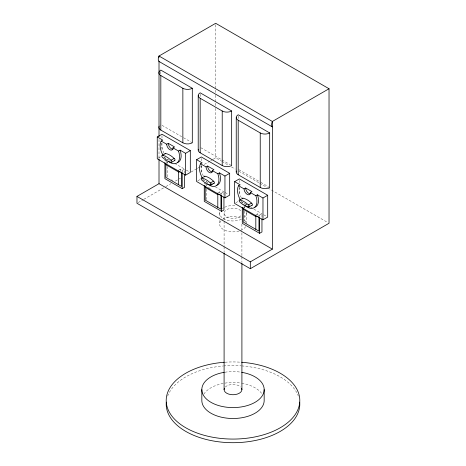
<?xml version="1.0" encoding="UTF-8"?>
<svg xmlns="http://www.w3.org/2000/svg" width="466" height="466" viewBox="0 0 466 466"><rect width="100%" height="100%" fill="white"/><g stroke="black" fill="none" stroke-linecap="round" stroke-linejoin="round"><path stroke-width="0.35" stroke-dasharray="2.33 1.75" d="M166.793 163.013L167.422 161.923L165.849 162.832M206.147 185.736L206.782 184.647L205.727 185.252M244.167 207.685L244.796 206.595M158.434 158.096L160.799 156.733M165.494 160.129L167.265 159.104L167.265 161.288M178.967 169.799L180.016 169.193L182.223 170.469L184.583 169.106L184.583 173.463M138.227 202.541L143.266 199.629M143.895 199.267L165.308 186.907M165.937 186.54L170.975 183.633M175.379 181.088L180.418 178.181M191.124 172.001L196.792 168.727M197.421 168.366L199.937 166.91M200.572 166.548L201.83 165.82M204.347 164.364L210.015 161.09M210.644 160.729L212.537 159.64M213.166 159.273L215.682 157.823L221.35 161.09M197.794 180.82L200.153 179.457M204.854 182.853L206.624 181.827L206.624 184.012M217.797 192.825L219.375 191.916L221.577 193.186L223.942 191.823L223.942 196.186M235.813 202.768L238.173 201.405M242.868 204.801L244.638 203.776L244.638 205.96M243.223 207.504L244.271 206.898M255.817 214.774L257.389 213.865L259.597 215.141L261.956 213.778L261.956 218.14M162.081 125.354L182.858 137.353M183.488 137.715L192.307 142.806M200.805 147.716L230.402 164.801M238.825 169.665L260.232 182.025M260.867 182.387L268.422 186.75M221.979 161.457L228.905 165.453M231.427 166.91L235.202 169.094M238.982 171.272L259.131 182.905M259.766 183.272L267.321 187.635M267.95 187.996L327.773 222.532M163.741 157.071L170.358 160.892M174.686 163.391L184.583 169.106M186.301 170.096L189.167 171.75M202.512 179.451L209.1 183.255M215.28 186.825L223.942 191.823M225.09 192.487L228.526 194.473M241.114 201.743L247.114 205.203M253.918 209.135L261.956 213.778M263.68 214.768L266.546 216.422M166.793 161.556L164.906 160.467L164.906 161.923M206.153 184.28L204.259 183.19L204.259 184.647M208.354 187.373L210.871 188.823M171.593 179.783L172.834 180.499M257.389 213.865L258.333 215.502M219.375 191.916L220.634 194.095M180.016 169.193L181.589 171.919M259.597 215.141L259.597 216.591M246.357 213.265L246.357 224.169M244.638 206.683L244.638 208.139M244.638 211.046L244.638 221.228M241.906 224.146L241.906 229.954M241.906 232.854L241.906 256.079M241.906 256.801L241.906 262.608M239.355 180.365L239.355 182.544M239.355 186.907L239.355 194.905M238.196 116.22L238.196 119.127M224.094 213.265L224.094 220.523M224.094 221.245L224.094 245.92M224.094 246.642L224.094 252.45M221.577 193.186L221.577 194.642M219.643 213.265L219.643 217.628M219.643 220.535L219.643 224.169M215.682 24.756L215.682 89.472M215.682 90.194L215.682 94.557M215.682 95.285L215.682 102.561M215.682 103.283L215.682 107.646M215.682 108.374L215.682 157.823M206.624 189.097L206.624 200.007M201.335 158.417L201.335 161.323M201.335 165.686L201.335 172.956M200.176 94.272L200.176 96.45M182.223 170.469L182.223 171.919M167.265 162.011L167.265 163.467M167.265 166.374L167.265 177.284M161.976 135.693L161.976 138.6M161.976 142.963L161.976 150.961M160.822 71.548L160.822 74.455M159.011 139.439L159.011 158.3M167.673 396.112A66.789 38.562 0 0 1 222.83 366.026M223.558 365.961A66.789 38.562 0 0 1 240.992 365.851M241.72 365.909A66.789 38.562 0 0 1 298.327 396.112M225.008 362.216A66.789 38.562 0 0 1 240.992 362.216M203.828 394.166A31.17 17.993 0 0 1 224.222 383.233M224.932 383.122A31.17 17.993 0 0 1 241.068 383.122M241.778 383.233A31.17 17.993 0 0 1 262.172 394.166M224.932 372.212A31.17 17.993 0 0 1 241.068 372.212M225.288 387.025A8.906 5.143 0 0 1 240.712 387.025M240.712 215.834A8.906 5.143 0 0 1 227.274 217.203A8.906 5.143 0 0 1 227.274 209.327A8.906 5.143 0 0 1 240.712 210.696M246.153 211.925A13.357 7.712 0 0 1 244.568 217.121M241.405 219.259A13.357 7.712 0 0 1 225.725 219.731A13.357 7.712 0 0 1 220.098 211.267M222.404 208.57A13.357 7.712 0 0 1 223.552 207.813M224.595 207.271A13.357 7.712 0 0 1 236.46 205.815M245.652 226.651A13.357 7.712 0 0 1 240.27 230.641M239.07 231.043A13.357 7.712 0 0 1 223.313 229.482A13.357 7.712 0 0 1 221.432 220.313M222.404 219.474A13.357 7.712 0 0 1 241.405 218.181M244.568 220.313A13.357 7.712 0 0 1 245.902 222.177M159.756 125.424A6.681 3.856 0 0 1 160.246 125.005M163.945 153.145A13.759 7.945 60 0 1 161.778 143.213M165.558 155.481A1.293 0.746 60 0 1 165.383 155.295M165.727 158.976A13.759 7.945 60 0 1 164.481 157.444M203.304 175.863A13.759 7.945 60 0 1 201.137 165.937M204.242 180.697A13.759 7.945 60 0 1 203.45 179.631M252.054 207.411A13.759 7.945 60 0 1 250.778 207.085M247.149 205.063A13.759 7.945 60 0 1 245.547 203.654M241.324 197.817A13.759 7.945 60 0 1 239.157 187.885M242.675 203.153A13.759 7.945 60 0 1 241.464 201.58"/><path stroke-width="0.7" d="M157.258 136.963L161.976 134.237L190.314 150.6L190.314 172.414L185.59 175.14L157.258 158.778L157.258 136.963L162.768 140.144L161.189 141.052A13.759 7.945 60 0 0 163.018 155.236M166.7 144.233L168.278 143.324L174.575 146.965L172.997 147.873A4.45 2.569 60 0 1 169.851 149.691A4.45 2.569 60 0 1 166.7 144.233L161.189 141.052M162.407 155.3A18.925 10.928 60 0 1 170.993 160.257A1.223 0.705 60 0 1 171.861 161.76A1.223 0.705 60 0 1 170.993 162.255A18.925 10.928 60 0 1 162.407 157.298A1.293 0.746 60 0 1 161.784 155.941A1.293 0.746 60 0 1 162.407 155.3L165.558 153.483A18.925 10.928 60 0 1 174.144 158.44A1.223 0.705 60 0 1 175 159.803A1.223 0.705 60 0 1 174.366 160.537M168.203 161.3A13.759 7.945 60 0 0 177.692 162.36A13.759 7.945 60 0 0 178.507 151.054L180.08 150.145L185.59 153.326L190.314 150.6M170.993 160.257L174.144 158.44M171.61 162.319L174.756 160.502M196.611 159.687L201.335 156.96L229.674 173.323L229.674 195.138L224.95 197.864L196.611 181.501L196.611 159.687L202.122 162.867L200.549 163.776A13.759 7.945 60 0 0 202.378 177.96M329.031 88.744L272.36 121.463A5.755 3.32 -60 0 0 272.36 126.915L159.011 61.477A5.755 3.32 -60 0 1 159.011 56.019L215.682 23.3L329.031 88.744L329.031 223.261L250.318 268.707L136.969 203.263L136.969 196.407L159.011 183.686L272.36 249.129L272.36 121.463L159.011 56.019L159.011 57.382M206.059 166.956L207.632 166.047L213.929 169.682L212.356 170.597A4.45 2.569 60 0 1 209.205 172.414A4.45 2.569 60 0 1 206.059 166.956L200.549 163.776M164.906 162.651L164.906 178.647L182.223 188.643L184.583 187.28L184.583 174.191M212.24 183.889L210.352 184.979A18.925 10.928 60 0 1 201.766 180.022A1.293 0.746 60 0 1 201.143 178.664A1.293 0.746 60 0 1 201.766 178.024L204.912 176.206A18.925 10.928 60 0 1 213.498 181.163A1.223 0.705 60 0 1 214.36 182.526A1.223 0.705 60 0 1 213.725 183.26M207.556 184.023A13.759 7.945 60 0 0 217.045 185.084A13.759 7.945 60 0 0 217.867 173.777L219.439 172.869L224.95 176.049L229.674 173.323M201.766 178.024A18.925 10.928 60 0 1 210.352 182.981L213.498 181.163M210.964 185.043L214.115 183.225M234.631 181.635L239.355 178.909L267.688 195.271L267.688 217.086L262.97 219.812L234.631 203.45L234.631 181.635L240.141 184.816L238.569 185.724A13.759 7.945 60 0 0 240.392 199.908M244.073 188.905L245.652 187.996L251.949 191.637L250.376 192.545A4.45 2.569 60 0 1 247.225 194.363A4.45 2.569 60 0 1 244.073 188.905L238.569 185.724M249.63 206.205L248.372 206.927A18.925 10.928 60 0 1 239.78 201.97A1.293 0.746 60 0 1 239.163 200.613A1.293 0.746 60 0 1 239.78 199.972L242.932 198.155A18.925 10.928 60 0 1 251.518 203.112A1.223 0.705 60 0 1 252.356 204.335A1.223 0.705 60 0 1 251.955 205.226M204.259 185.375L204.259 201.37L221.577 211.366L223.942 210.003L223.942 196.914M245.029 205.529A13.759 7.945 60 0 0 254.896 207.189A13.759 7.945 60 0 0 255.881 195.726L257.459 194.817L262.97 197.998L267.688 195.271M239.78 199.972A18.925 10.928 60 0 1 248.372 204.929L251.518 203.112M248.984 206.991L252.129 205.174M242.279 207.323L242.279 223.319L259.597 233.315L261.956 231.952L261.956 218.863M136.969 196.407L250.318 261.851L272.36 249.129M180.33 171.919L178.443 171.919L165.849 164.649M220.319 194.642L217.797 194.642L205.203 187.373M258.333 216.591L255.817 216.591L243.223 209.321M192.307 88.272L160.822 70.092A6.681 3.856 0 0 0 160.822 75.544L160.822 130.084L182.858 142.806A6.681 3.856 0 0 0 192.307 142.806L192.307 88.272A6.681 3.856 0 0 1 182.858 88.272L160.822 75.544M231.66 110.995L200.176 92.816A6.681 3.856 0 0 0 200.176 98.268L200.176 152.801L222.218 165.529A6.681 3.856 0 0 0 231.66 165.529L231.66 110.995A6.681 3.856 0 0 1 222.218 110.995L200.176 98.268M269.68 132.944L238.196 114.764A6.681 3.856 0 0 0 238.196 120.216L238.196 174.756L260.232 187.478A6.681 3.856 0 0 0 269.68 187.478L269.68 132.944A6.681 3.856 0 0 1 260.232 132.944L238.196 120.216M172.997 147.873L178.507 151.054M212.356 170.597L217.867 173.777M250.376 192.545L255.881 195.726M264.17 389.593L264.17 400.504A31.17 17.993 0 0 1 233 418.497A31.17 17.993 0 0 1 201.83 400.504L201.83 389.593M262.97 197.998L262.97 219.812M260.232 132.944L260.232 187.478M259.597 217.319L259.597 233.315M258.968 217.319L258.968 231.136L243.223 222.043L243.223 208.11M255.817 215.379L255.817 229.319M250.318 261.851L250.318 268.707M241.906 263.331L241.906 389.593M236.239 117.49L236.239 172.024M224.95 176.049L224.95 197.864M224.094 253.172L224.094 389.593M222.218 110.995L222.218 165.529M221.577 195.37L221.577 211.366M220.948 195.37L220.948 209.187L205.203 200.095L205.203 186.161M217.797 193.431L217.797 207.364M198.219 95.542L198.219 150.075M185.59 153.326L185.59 175.14M182.858 88.272L182.858 142.806M182.223 172.647L182.223 188.643M181.589 172.647L181.589 186.464L165.849 177.371L165.849 163.438M178.443 170.707L178.443 184.647M159.011 61.098L159.011 136.538M159.011 159.023L159.011 183.686M299.702 402.129A66.789 38.562 0 0 1 233 442.7A66.789 38.562 0 0 1 166.298 402.129M241.72 362.268A66.789 38.562 0 0 1 289.334 421.223A66.789 38.562 0 0 1 176.666 421.223A66.789 38.562 0 0 1 224.28 362.268M241.778 372.328A31.17 17.993 0 0 1 258.391 400.032A31.17 17.993 0 0 1 207.609 400.032A31.17 17.993 0 0 1 224.222 372.328M241.604 388.265A8.906 5.143 0 0 1 233 394.737A8.906 5.143 0 0 1 224.396 388.265M172.997 149.202A4.45 2.569 60 0 1 168.278 143.324M160.822 130.084A6.681 3.856 0 0 1 159.092 126.356M180.08 150.145A13.759 7.945 60 0 1 177.552 162.535M164.952 153.914A1.293 0.746 60 0 1 165.558 153.483M212.356 171.925A4.45 2.569 60 0 1 207.632 166.047M200.176 152.801A6.681 3.856 0 0 1 198.277 149.574M219.439 172.869A13.759 7.945 60 0 1 216.911 185.258M210.352 182.981A1.223 0.705 60 0 1 211.22 184.478A1.223 0.705 60 0 1 210.352 184.979M204.294 176.847A1.293 0.746 60 0 1 204.912 176.206M250.376 193.873A4.45 2.569 60 0 1 245.652 187.996M238.196 174.756A6.681 3.856 0 0 1 236.466 171.028M257.459 194.817A13.759 7.945 60 0 1 254.931 207.207M248.372 204.929A1.223 0.705 60 0 1 249.234 206.432A1.223 0.705 60 0 1 248.372 206.927M242.308 198.796A1.293 0.746 60 0 1 242.932 198.155"/></g></svg>
